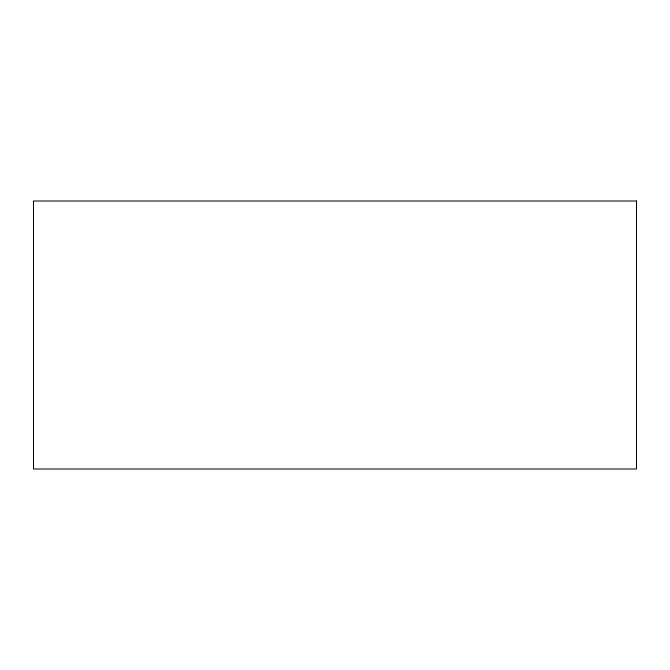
<?xml version="1.0" encoding="UTF-8"?>
<svg xmlns="http://www.w3.org/2000/svg" width="670" height="670" viewBox="0 0 670 670"><rect width="100%" height="100%" fill="white"/><g stroke="black" fill="none" stroke-linecap="round" stroke-linejoin="round"><path stroke-width="1" d="M636.5 201L33.5 201L33.5 469L636.5 469L636.5 201"/></g></svg>
